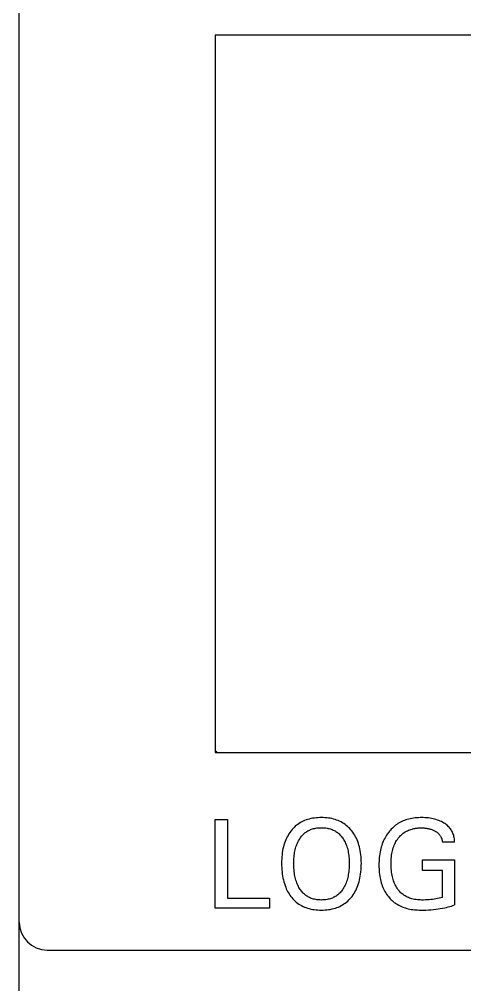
# Model space of a CAD drawing. Extents: x 0 to 420, y 0 to 297.
# Drawn here: x 136.8 to 152.82, y 184.93 to 219.65 of the extents above; entities that cross this region are included whole.
import ezdxf

# ---------------------------------------------------------------- set-up
doc = ezdxf.new("R2010")
doc.units = 0
doc.header["$LTSCALE"] = 23.1
doc.layers.add('10000_FRONT', color=7, linetype='CONTINUOUS')

msp = doc.modelspace()

# ---------------------------------------------------------------- linework, layer by layer
at = {"layer": '10000_FRONT', "color": 7, "linetype": 'CONTINUOUS'}
for p, q in [((136.798, 164.673), (136.798, 252.673)), ((143.848, 219.073), (143.848, 193.273)), ((176.848, 219.073), (143.848, 219.073)), ((143.848, 193.273), (176.848, 193.273)), ((143.898, 193.323), (143.877, 193.302)), ((143.848, 187.673), (143.848, 190.873)), ((143.848, 190.873), (144.285, 190.873)), ((144.285, 190.873), (144.285, 188.036)), ((146.725, 190.623), (146.684, 190.585)), ((146.768, 190.659), (146.725, 190.623)), ((146.813, 190.693), (146.768, 190.659)), ((146.859, 190.724), (146.813, 190.693)), ((146.908, 190.754), (146.859, 190.724)), ((146.958, 190.782), (146.908, 190.754)), ((147.009, 190.807), (146.958, 190.782)), ((147.061, 190.829), (147.009, 190.807)), ((147.115, 190.85), (147.061, 190.829)), ((147.169, 190.868), (147.115, 190.85)), ((147.223, 190.883), (147.169, 190.868)), ((147.285, 190.898), (147.223, 190.883)), ((147.348, 190.91), (147.285, 190.898)), ((147.411, 190.92), (147.348, 190.91)), ((147.474, 190.927), (147.411, 190.92)), ((147.537, 190.932), (147.474, 190.927)), ((147.601, 190.935), (147.537, 190.932)), ((147.664, 190.936), (147.601, 190.935)), ((147.728, 190.935), (147.664, 190.936)), ((147.791, 190.932), (147.728, 190.935)), ((147.854, 190.927), (147.791, 190.932)), ((147.917, 190.92), (147.854, 190.927)), ((147.98, 190.91), (147.917, 190.92)), ((148.042, 190.898), (147.98, 190.91)), ((148.103, 190.883), (148.042, 190.898)), ((148.158, 190.867), (148.103, 190.883)), ((148.212, 190.849), (148.158, 190.867)), ((148.265, 190.829), (148.212, 190.849)), ((148.317, 190.806), (148.265, 190.829)), ((148.369, 190.781), (148.317, 190.806)), ((148.418, 190.753), (148.369, 190.781)), ((148.467, 190.723), (148.418, 190.753)), ((148.513, 190.692), (148.467, 190.723)), ((148.558, 190.657), (148.513, 190.692)), ((148.601, 190.621), (148.558, 190.657)), ((148.642, 190.583), (148.601, 190.621)), ((150.292, 190.628), (150.253, 190.595)), ((150.333, 190.66), (150.292, 190.628)), ((150.374, 190.69), (150.333, 190.66)), ((150.417, 190.718), (150.374, 190.69)), ((150.463, 190.745), (150.417, 190.718)), ((150.509, 190.771), (150.463, 190.745)), ((150.556, 190.794), (150.509, 190.771)), ((150.604, 190.815), (150.556, 190.794)), ((150.653, 190.834), (150.604, 190.815)), ((150.703, 190.852), (150.653, 190.834)), ((150.753, 190.868), (150.703, 190.852)), ((150.804, 190.882), (150.753, 190.868)), ((150.861, 190.895), (150.804, 190.882)), ((150.918, 190.907), (150.861, 190.895)), ((150.976, 190.916), (150.918, 190.907)), ((151.034, 190.924), (150.976, 190.916)), ((151.092, 190.929), (151.034, 190.924)), ((151.151, 190.933), (151.092, 190.929)), ((151.21, 190.935), (151.151, 190.933)), ((151.268, 190.936), (151.21, 190.935)), ((151.329, 190.935), (151.268, 190.936)), ((151.39, 190.933), (151.329, 190.935)), ((151.45, 190.929), (151.39, 190.933)), ((151.511, 190.923), (151.45, 190.929)), ((151.571, 190.914), (151.511, 190.923)), ((151.625, 190.905), (151.571, 190.914)), ((151.679, 190.894), (151.625, 190.905)), ((151.732, 190.881), (151.679, 190.894)), ((151.785, 190.866), (151.732, 190.881)), ((151.838, 190.849), (151.785, 190.866)), ((151.886, 190.832), (151.838, 190.849)), ((151.933, 190.812), (151.886, 190.832)), ((151.979, 190.791), (151.933, 190.812)), ((152.024, 190.767), (151.979, 190.791)), ((152.069, 190.741), (152.024, 190.767)), ((152.102, 190.72), (152.069, 190.741)), ((152.135, 190.697), (152.102, 190.72)), ((152.167, 190.672), (152.135, 190.697)), ((152.198, 190.647), (152.167, 190.672)), ((152.227, 190.62), (152.198, 190.647)), ((146.462, 190.298), (146.433, 190.246)), ((146.493, 190.349), (146.462, 190.298)), ((146.526, 190.398), (146.493, 190.349)), ((146.561, 190.446), (146.526, 190.398)), ((146.571, 190.46), (146.561, 190.446)), ((146.607, 190.503), (146.571, 190.46)), ((146.645, 190.545), (146.607, 190.503)), ((146.684, 190.585), (146.645, 190.545)), ((146.951, 190.265), (146.975, 190.294)), ((146.975, 190.294), (147.001, 190.321)), ((147.001, 190.321), (147.028, 190.347)), ((147.028, 190.347), (147.056, 190.372)), ((147.056, 190.372), (147.085, 190.396)), ((147.085, 190.396), (147.114, 190.418)), ((147.114, 190.418), (147.145, 190.438)), ((147.145, 190.438), (147.177, 190.457)), ((147.177, 190.457), (147.209, 190.474)), ((147.209, 190.474), (147.242, 190.49)), ((147.242, 190.49), (147.276, 190.504)), ((147.276, 190.504), (147.31, 190.517)), ((147.31, 190.517), (147.345, 190.529)), ((147.345, 190.529), (147.384, 190.54)), ((147.384, 190.54), (147.423, 190.549)), ((147.423, 190.549), (147.463, 190.557)), ((147.463, 190.557), (147.503, 190.563)), ((147.503, 190.563), (147.543, 190.568)), ((147.543, 190.568), (147.583, 190.571)), ((147.583, 190.571), (147.624, 190.573)), ((147.624, 190.573), (147.664, 190.573)), ((147.664, 190.573), (147.705, 190.573)), ((147.705, 190.573), (147.746, 190.571)), ((147.746, 190.571), (147.786, 190.568)), ((147.786, 190.568), (147.827, 190.563)), ((147.827, 190.563), (147.867, 190.557)), ((147.867, 190.557), (147.907, 190.549)), ((147.907, 190.549), (147.946, 190.54)), ((147.946, 190.54), (147.985, 190.529)), ((147.985, 190.529), (148.02, 190.517)), ((148.02, 190.517), (148.055, 190.504)), ((148.055, 190.504), (148.088, 190.49)), ((148.088, 190.49), (148.122, 190.474)), ((148.122, 190.474), (148.154, 190.457)), ((148.154, 190.457), (148.186, 190.438)), ((148.186, 190.438), (148.216, 190.418)), ((148.216, 190.418), (148.246, 190.396)), ((148.246, 190.396), (148.275, 190.372)), ((148.275, 190.372), (148.303, 190.347)), ((148.303, 190.347), (148.33, 190.321)), ((148.33, 190.321), (148.356, 190.294)), ((148.356, 190.294), (148.38, 190.265)), ((148.682, 190.543), (148.642, 190.583)), ((148.719, 190.501), (148.682, 190.543)), ((148.755, 190.458), (148.719, 190.501)), ((148.793, 190.408), (148.755, 190.458)), ((148.829, 190.356), (148.793, 190.408)), ((148.862, 190.303), (148.829, 190.356)), ((148.892, 190.248), (148.862, 190.303)), ((150.008, 190.309), (149.979, 190.26)), ((150.04, 190.356), (150.008, 190.309)), ((150.074, 190.402), (150.04, 190.356)), ((150.109, 190.446), (150.074, 190.402)), ((150.143, 190.485), (150.109, 190.446)), ((150.178, 190.523), (150.143, 190.485)), ((150.215, 190.56), (150.178, 190.523)), ((150.253, 190.595), (150.215, 190.56)), ((150.48, 190.259), (150.51, 190.29)), ((150.51, 190.29), (150.542, 190.32)), ((150.542, 190.32), (150.575, 190.349)), ((150.575, 190.349), (150.609, 190.375)), ((150.609, 190.375), (150.644, 190.4)), ((150.644, 190.4), (150.682, 190.424)), ((150.682, 190.424), (150.72, 190.445)), ((150.72, 190.445), (150.76, 190.465)), ((150.76, 190.465), (150.8, 190.483)), ((150.8, 190.483), (150.841, 190.498)), ((150.841, 190.498), (150.883, 190.513)), ((150.883, 190.513), (150.925, 190.525)), ((150.925, 190.525), (150.956, 190.533)), ((150.956, 190.533), (150.987, 190.54)), ((150.987, 190.54), (151.018, 190.546)), ((151.018, 190.546), (151.049, 190.551)), ((151.049, 190.551), (151.08, 190.555)), ((151.08, 190.555), (151.111, 190.559)), ((151.111, 190.559), (151.142, 190.562)), ((151.142, 190.562), (151.174, 190.564)), ((151.174, 190.564), (151.205, 190.566)), ((151.205, 190.566), (151.237, 190.566)), ((151.237, 190.566), (151.268, 190.567)), ((151.268, 190.567), (151.298, 190.566)), ((151.298, 190.566), (151.328, 190.565)), ((151.328, 190.565), (151.357, 190.563)), ((151.357, 190.563), (151.387, 190.561)), ((151.387, 190.561), (151.416, 190.558)), ((151.416, 190.558), (151.446, 190.554)), ((151.446, 190.554), (151.473, 190.549)), ((151.473, 190.549), (151.5, 190.544)), ((151.5, 190.544), (151.527, 190.538)), ((151.527, 190.538), (151.554, 190.531)), ((151.554, 190.531), (151.581, 190.523)), ((151.581, 190.523), (151.607, 190.515)), ((151.607, 190.515), (151.632, 190.506)), ((151.632, 190.506), (151.656, 190.497)), ((151.656, 190.497), (151.681, 190.486)), ((151.681, 190.486), (151.704, 190.475)), ((151.704, 190.475), (151.728, 190.464)), ((151.728, 190.464), (151.751, 190.451)), ((151.751, 190.451), (151.768, 190.441)), ((151.768, 190.441), (151.784, 190.431)), ((151.784, 190.431), (151.8, 190.42)), ((151.8, 190.42), (151.816, 190.409)), ((151.816, 190.409), (151.831, 190.397)), ((151.831, 190.397), (151.846, 190.385)), ((151.846, 190.385), (151.861, 190.372)), ((151.861, 190.372), (151.875, 190.359)), ((151.875, 190.359), (151.888, 190.346)), ((151.888, 190.346), (151.902, 190.331)), ((151.902, 190.331), (151.914, 190.316)), ((151.914, 190.316), (151.926, 190.3)), ((151.926, 190.3), (151.938, 190.283)), ((151.938, 190.283), (151.948, 190.267)), ((152.255, 190.591), (152.227, 190.62)), ((152.282, 190.561), (152.255, 190.591)), ((152.305, 190.532), (152.282, 190.561)), ((152.326, 190.501), (152.305, 190.532)), ((152.346, 190.469), (152.326, 190.501)), ((152.365, 190.436), (152.346, 190.469)), ((152.381, 190.403), (152.365, 190.436)), ((152.396, 190.368), (152.381, 190.403)), ((152.409, 190.333), (152.396, 190.368)), ((152.422, 190.295), (152.409, 190.333)), ((152.432, 190.256), (152.422, 190.295)), ((146.315, 189.947), (146.297, 189.882)), ((146.335, 190.012), (146.315, 189.947)), ((146.357, 190.076), (146.335, 190.012)), ((146.382, 190.139), (146.357, 190.076)), ((146.407, 190.193), (146.382, 190.139)), ((146.433, 190.246), (146.407, 190.193)), ((146.749, 189.879), (146.765, 189.927)), ((146.765, 189.927), (146.781, 189.97)), ((146.781, 189.97), (146.798, 190.013)), ((146.798, 190.013), (146.817, 190.054)), ((146.817, 190.054), (146.838, 190.095)), ((146.838, 190.095), (146.86, 190.135)), ((146.86, 190.135), (146.884, 190.174)), ((146.884, 190.174), (146.905, 190.205)), ((146.905, 190.205), (146.927, 190.236)), ((146.927, 190.236), (146.951, 190.265)), ((148.38, 190.265), (148.404, 190.236)), ((148.404, 190.236), (148.426, 190.205)), ((148.426, 190.205), (148.447, 190.174)), ((148.447, 190.174), (148.454, 190.164)), ((148.454, 190.164), (148.476, 190.126)), ((148.476, 190.126), (148.497, 190.088)), ((148.497, 190.088), (148.517, 190.049)), ((148.517, 190.049), (148.535, 190.009)), ((148.535, 190.009), (148.551, 189.968)), ((148.551, 189.968), (148.567, 189.927)), ((148.567, 189.927), (148.583, 189.879)), ((148.921, 190.193), (148.892, 190.248)), ((148.947, 190.136), (148.921, 190.193)), ((148.972, 190.073), (148.947, 190.136)), ((148.995, 190.009), (148.972, 190.073)), ((149.015, 189.945), (148.995, 190.009)), ((149.033, 189.879), (149.015, 189.945)), ((149.835, 189.938), (149.817, 189.88)), ((149.854, 189.996), (149.835, 189.938)), ((149.876, 190.053), (149.854, 189.996)), ((149.9, 190.109), (149.876, 190.053)), ((149.924, 190.16), (149.9, 190.109)), ((149.951, 190.211), (149.924, 190.16)), ((149.979, 190.26), (149.951, 190.211)), ((150.265, 189.894), (150.283, 189.943)), ((150.283, 189.943), (150.302, 189.987)), ((150.302, 189.987), (150.323, 190.03)), ((150.323, 190.03), (150.346, 190.072)), ((150.346, 190.072), (150.37, 190.113)), ((150.37, 190.113), (150.396, 190.154)), ((150.396, 190.154), (150.424, 190.192)), ((150.424, 190.192), (150.452, 190.226)), ((150.452, 190.226), (150.48, 190.259)), ((151.948, 190.267), (151.958, 190.25)), ((151.958, 190.25), (151.968, 190.232)), ((151.968, 190.232), (151.976, 190.214)), ((151.976, 190.214), (151.983, 190.197)), ((151.983, 190.197), (151.989, 190.18)), ((151.989, 190.18), (151.995, 190.163)), ((151.995, 190.163), (152, 190.146)), ((152, 190.146), (152.005, 190.128)), ((152.005, 190.128), (152.008, 190.11)), ((152.008, 190.11), (152.011, 190.092)), ((152.011, 190.092), (152.013, 190.074)), ((152.013, 190.074), (152.014, 190.056)), ((152.452, 190.056), (152.014, 190.056)), ((152.44, 190.216), (152.432, 190.256)), ((152.446, 190.176), (152.44, 190.216)), ((152.45, 190.136), (152.446, 190.176)), ((152.452, 190.096), (152.45, 190.136)), ((152.452, 190.056), (152.452, 190.096)), ((146.247, 189.598), (146.24, 189.522)), ((146.257, 189.674), (146.247, 189.598)), ((146.269, 189.749), (146.257, 189.674)), ((146.282, 189.816), (146.269, 189.749)), ((146.297, 189.882), (146.282, 189.816)), ((146.685, 189.575), (146.693, 189.632)), ((146.693, 189.632), (146.701, 189.682)), ((146.701, 189.682), (146.711, 189.732)), ((146.711, 189.732), (146.722, 189.781)), ((146.722, 189.781), (146.734, 189.831)), ((146.734, 189.831), (146.749, 189.879)), ((148.583, 189.879), (148.597, 189.831)), ((148.597, 189.831), (148.61, 189.781)), ((148.61, 189.781), (148.621, 189.732)), ((148.621, 189.732), (148.63, 189.682)), ((148.63, 189.682), (148.638, 189.632)), ((148.638, 189.632), (148.646, 189.575)), ((149.049, 189.813), (149.033, 189.879)), ((149.062, 189.747), (149.049, 189.813)), ((149.074, 189.672), (149.062, 189.747)), ((149.084, 189.596), (149.074, 189.672)), ((149.091, 189.52), (149.084, 189.596)), ((149.763, 189.634), (149.753, 189.566)), ((149.775, 189.701), (149.763, 189.634)), ((149.787, 189.761), (149.775, 189.701)), ((149.801, 189.821), (149.787, 189.761)), ((149.817, 189.88), (149.801, 189.821)), ((150.182, 189.522), (150.19, 189.581)), ((150.19, 189.581), (150.199, 189.64)), ((150.199, 189.64), (150.208, 189.692)), ((150.208, 189.692), (150.22, 189.743)), ((150.22, 189.743), (150.233, 189.794)), ((150.233, 189.794), (150.248, 189.844)), ((150.248, 189.844), (150.265, 189.894)), ((146.232, 189.369), (146.231, 189.292)), ((146.231, 189.292), (146.232, 189.214)), ((146.235, 189.445), (146.232, 189.369)), ((146.24, 189.522), (146.235, 189.445)), ((146.669, 189.345), (146.671, 189.403)), ((146.669, 189.287), (146.669, 189.345)), ((146.669, 189.229), (146.669, 189.287)), ((146.671, 189.403), (146.674, 189.46)), ((146.674, 189.46), (146.679, 189.518)), ((146.679, 189.518), (146.685, 189.575)), ((148.646, 189.575), (148.652, 189.518)), ((148.652, 189.518), (148.657, 189.46)), ((148.657, 189.46), (148.66, 189.403)), ((148.66, 189.403), (148.662, 189.345)), ((148.662, 189.345), (148.662, 189.287)), ((148.662, 189.287), (148.662, 189.229)), ((149.096, 189.444), (149.091, 189.52)), ((149.099, 189.368), (149.096, 189.444)), ((149.1, 189.292), (149.099, 189.368)), ((149.099, 189.214), (149.1, 189.292)), ((149.736, 189.361), (149.733, 189.293)), ((149.733, 189.293), (149.733, 189.224)), ((149.74, 189.43), (149.736, 189.361)), ((149.746, 189.498), (149.74, 189.43)), ((149.753, 189.566), (149.746, 189.498)), ((150.17, 189.283), (150.171, 189.343)), ((150.171, 189.221), (150.17, 189.283)), ((150.171, 189.343), (150.173, 189.402)), ((150.173, 189.402), (150.177, 189.462)), ((150.177, 189.462), (150.182, 189.522)), ((151.298, 189.036), (151.298, 189.417)), ((151.298, 189.417), (152.452, 189.417)), ((152.452, 189.417), (152.452, 187.797)), ((146.232, 189.214), (146.235, 189.136)), ((146.235, 189.136), (146.24, 189.059)), ((146.24, 189.059), (146.247, 188.981)), ((146.247, 188.981), (146.256, 188.904)), ((146.256, 188.904), (146.268, 188.827)), ((146.671, 189.17), (146.669, 189.229)), ((146.674, 189.112), (146.671, 189.17)), ((146.679, 189.053), (146.674, 189.112)), ((146.685, 188.995), (146.679, 189.053)), ((146.692, 188.937), (146.685, 188.995)), ((146.7, 188.886), (146.692, 188.937)), ((146.71, 188.835), (146.7, 188.886)), ((148.631, 188.885), (148.622, 188.834)), ((148.639, 188.936), (148.631, 188.885)), ((148.646, 188.994), (148.639, 188.936)), ((148.652, 189.053), (148.646, 188.994)), ((148.657, 189.111), (148.652, 189.053)), ((148.66, 189.17), (148.657, 189.111)), ((148.662, 189.229), (148.66, 189.17)), ((149.063, 188.827), (149.075, 188.904)), ((149.075, 188.904), (149.084, 188.981)), ((149.084, 188.981), (149.091, 189.059)), ((149.091, 189.059), (149.096, 189.136)), ((149.096, 189.136), (149.099, 189.214)), ((149.733, 189.224), (149.734, 189.158)), ((149.734, 189.158), (149.736, 189.091)), ((149.736, 189.091), (149.74, 189.025)), ((149.74, 189.025), (149.746, 188.959)), ((149.746, 188.959), (149.753, 188.893)), ((149.753, 188.893), (149.763, 188.828)), ((150.173, 189.16), (150.171, 189.221)), ((150.177, 189.099), (150.173, 189.16)), ((150.182, 189.038), (150.177, 189.099)), ((150.189, 188.977), (150.182, 189.038)), ((150.198, 188.916), (150.189, 188.977)), ((150.207, 188.863), (150.198, 188.916)), ((152.014, 189.036), (151.298, 189.036)), ((152.014, 188.067), (152.014, 189.036)), ((146.268, 188.827), (146.281, 188.759)), ((146.281, 188.759), (146.296, 188.692)), ((146.296, 188.692), (146.313, 188.626)), ((146.313, 188.626), (146.333, 188.56)), ((146.333, 188.56), (146.355, 188.494)), ((146.721, 188.785), (146.71, 188.835)), ((146.733, 188.735), (146.721, 188.785)), ((146.747, 188.685), (146.733, 188.735)), ((146.763, 188.636), (146.747, 188.685)), ((146.778, 188.593), (146.763, 188.636)), ((146.795, 188.55), (146.778, 188.593)), ((146.814, 188.507), (146.795, 188.55)), ((148.536, 188.549), (148.517, 188.507)), ((148.553, 188.592), (148.536, 188.549)), ((148.569, 188.635), (148.553, 188.592)), ((148.584, 188.684), (148.569, 188.635)), ((148.598, 188.734), (148.584, 188.684)), ((148.611, 188.784), (148.598, 188.734)), ((148.622, 188.834), (148.611, 188.784)), ((148.976, 188.495), (148.998, 188.56)), ((148.998, 188.56), (149.018, 188.626)), ((149.018, 188.626), (149.035, 188.693)), ((149.035, 188.693), (149.05, 188.76)), ((149.05, 188.76), (149.063, 188.827)), ((149.763, 188.828), (149.774, 188.762)), ((149.774, 188.762), (149.786, 188.705)), ((149.786, 188.705), (149.8, 188.648)), ((149.8, 188.648), (149.816, 188.591)), ((149.816, 188.591), (149.834, 188.535)), ((150.218, 188.811), (150.207, 188.863)), ((150.23, 188.759), (150.218, 188.811)), ((150.245, 188.708), (150.23, 188.759)), ((150.261, 188.657), (150.245, 188.708)), ((150.279, 188.607), (150.261, 188.657)), ((150.298, 188.562), (150.279, 188.607)), ((150.317, 188.519), (150.298, 188.562)), ((146.355, 188.494), (146.379, 188.43)), ((146.379, 188.43), (146.401, 188.38)), ((146.401, 188.38), (146.424, 188.331)), ((146.424, 188.331), (146.448, 188.283)), ((146.448, 188.283), (146.475, 188.236)), ((146.475, 188.236), (146.503, 188.19)), ((146.503, 188.19), (146.533, 188.145)), ((146.834, 188.466), (146.814, 188.507)), ((146.856, 188.425), (146.834, 188.466)), ((146.88, 188.385), (146.856, 188.425)), ((146.901, 188.353), (146.88, 188.385)), ((146.923, 188.321), (146.901, 188.353)), ((146.946, 188.291), (146.923, 188.321)), ((146.97, 188.261), (146.946, 188.291)), ((146.996, 188.233), (146.97, 188.261)), ((147.023, 188.206), (146.996, 188.233)), ((147.051, 188.18), (147.023, 188.206)), ((148.308, 188.206), (148.28, 188.18)), ((148.335, 188.233), (148.308, 188.206)), ((148.361, 188.261), (148.335, 188.233)), ((148.385, 188.291), (148.361, 188.261)), ((148.408, 188.321), (148.385, 188.291)), ((148.431, 188.353), (148.408, 188.321)), ((148.451, 188.385), (148.431, 188.353)), ((148.475, 188.425), (148.451, 188.385)), ((148.497, 188.465), (148.475, 188.425)), ((148.517, 188.507), (148.497, 188.465)), ((148.801, 188.155), (148.836, 188.207)), ((148.836, 188.207), (148.868, 188.261)), ((148.868, 188.261), (148.898, 188.317)), ((148.898, 188.317), (148.926, 188.373)), ((148.926, 188.373), (148.951, 188.431)), ((148.951, 188.431), (148.976, 188.495)), ((149.834, 188.535), (149.854, 188.48)), ((149.854, 188.48), (149.875, 188.426)), ((149.875, 188.426), (149.899, 188.372)), ((149.899, 188.372), (149.923, 188.323)), ((149.923, 188.323), (149.949, 188.275)), ((149.949, 188.275), (149.977, 188.229)), ((149.977, 188.229), (150.007, 188.183)), ((150.339, 188.476), (150.317, 188.519)), ((150.363, 188.435), (150.339, 188.476)), ((150.388, 188.395), (150.363, 188.435)), ((150.415, 188.355), (150.388, 188.395)), ((150.442, 188.321), (150.415, 188.355)), ((150.47, 188.287), (150.442, 188.321)), ((150.5, 188.255), (150.47, 188.287)), ((150.532, 188.224), (150.5, 188.255)), ((150.564, 188.195), (150.532, 188.224)), ((150.599, 188.168), (150.564, 188.195)), ((144.285, 188.036), (145.796, 188.036)), ((145.796, 188.036), (145.796, 187.673)), ((146.533, 188.145), (146.565, 188.101)), ((146.565, 188.101), (146.6, 188.057)), ((146.6, 188.057), (146.637, 188.014)), ((146.637, 188.014), (146.677, 187.973)), ((146.677, 187.973), (146.718, 187.933)), ((146.718, 187.933), (146.761, 187.896)), ((146.761, 187.896), (146.806, 187.861)), ((146.806, 187.861), (146.852, 187.828)), ((147.08, 188.155), (147.051, 188.18)), ((147.109, 188.133), (147.08, 188.155)), ((147.14, 188.112), (147.109, 188.133)), ((147.172, 188.093), (147.14, 188.112)), ((147.204, 188.075), (147.172, 188.093)), ((147.238, 188.058), (147.204, 188.075)), ((147.272, 188.043), (147.238, 188.058)), ((147.306, 188.03), (147.272, 188.043)), ((147.341, 188.018), (147.306, 188.03)), ((147.381, 188.006), (147.341, 188.018)), ((147.42, 187.997), (147.381, 188.006)), ((147.461, 187.989), (147.42, 187.997)), ((147.501, 187.983), (147.461, 187.989)), ((147.542, 187.978), (147.501, 187.983)), ((147.582, 187.975), (147.542, 187.978)), ((147.623, 187.973), (147.582, 187.975)), ((147.664, 187.972), (147.623, 187.973)), ((147.706, 187.973), (147.664, 187.972)), ((147.747, 187.975), (147.706, 187.973)), ((147.787, 187.978), (147.747, 187.975)), ((147.828, 187.983), (147.787, 187.978)), ((147.869, 187.989), (147.828, 187.983)), ((147.909, 187.997), (147.869, 187.989)), ((147.948, 188.006), (147.909, 187.997)), ((147.988, 188.018), (147.948, 188.006)), ((148.023, 188.03), (147.988, 188.018)), ((148.058, 188.043), (148.023, 188.03)), ((148.092, 188.058), (148.058, 188.043)), ((148.125, 188.075), (148.092, 188.058)), ((148.158, 188.093), (148.125, 188.075)), ((148.19, 188.112), (148.158, 188.093)), ((148.22, 188.133), (148.19, 188.112)), ((148.25, 188.155), (148.22, 188.133)), ((148.28, 188.18), (148.25, 188.155)), ((148.476, 187.829), (148.522, 187.862)), ((148.522, 187.862), (148.567, 187.897)), ((148.567, 187.897), (148.61, 187.935)), ((148.61, 187.935), (148.652, 187.974)), ((148.652, 187.974), (148.691, 188.016)), ((148.691, 188.016), (148.729, 188.059)), ((148.729, 188.059), (148.764, 188.104)), ((148.764, 188.104), (148.801, 188.155)), ((150.007, 188.183), (150.038, 188.138)), ((150.038, 188.138), (150.072, 188.095)), ((150.072, 188.095), (150.107, 188.054)), ((150.107, 188.054), (150.14, 188.018)), ((150.14, 188.018), (150.174, 187.983)), ((150.174, 187.983), (150.21, 187.95)), ((150.21, 187.95), (150.247, 187.918)), ((150.247, 187.918), (150.285, 187.888)), ((150.285, 187.888), (150.325, 187.859)), ((150.325, 187.859), (150.365, 187.832)), ((150.634, 188.142), (150.599, 188.168)), ((150.672, 188.118), (150.634, 188.142)), ((150.711, 188.096), (150.672, 188.118)), ((150.751, 188.076), (150.711, 188.096)), ((150.791, 188.058), (150.751, 188.076)), ((150.833, 188.041), (150.791, 188.058)), ((150.875, 188.027), (150.833, 188.041)), ((150.918, 188.015), (150.875, 188.027)), ((150.967, 188.003), (150.918, 188.015)), ((151.017, 187.993), (150.967, 188.003)), ((151.067, 187.986), (151.017, 187.993)), ((151.117, 187.98), (151.067, 187.986)), ((151.167, 187.976), (151.117, 187.98)), ((151.218, 187.973), (151.167, 187.976)), ((151.268, 187.972), (151.218, 187.973)), ((151.335, 187.972), (151.268, 187.972)), ((151.402, 187.974), (151.335, 187.972)), ((151.469, 187.978), (151.402, 187.974)), ((151.536, 187.983), (151.469, 187.978)), ((151.598, 187.989), (151.536, 187.983)), ((151.66, 187.996), (151.598, 187.989)), ((151.722, 188.004), (151.66, 187.996)), ((151.784, 188.014), (151.722, 188.004)), ((151.842, 188.025), (151.784, 188.014)), ((151.9, 188.038), (151.842, 188.025)), ((151.957, 188.052), (151.9, 188.038)), ((152.014, 188.067), (151.957, 188.052)), ((145.796, 187.673), (143.848, 187.673)), ((146.852, 187.828), (146.901, 187.797)), ((146.901, 187.797), (146.951, 187.769)), ((146.951, 187.769), (147.002, 187.743)), ((147.002, 187.743), (147.055, 187.72)), ((147.055, 187.72), (147.109, 187.699)), ((147.109, 187.699), (147.163, 187.68)), ((147.163, 187.68), (147.219, 187.664)), ((147.219, 187.664), (147.281, 187.648)), ((147.281, 187.648), (147.344, 187.636)), ((147.344, 187.636), (147.408, 187.626)), ((147.408, 187.626), (147.472, 187.618)), ((147.472, 187.618), (147.536, 187.613)), ((147.536, 187.613), (147.6, 187.61)), ((147.6, 187.61), (147.664, 187.609)), ((147.664, 187.609), (147.729, 187.61)), ((147.729, 187.61), (147.793, 187.613)), ((147.793, 187.613), (147.857, 187.618)), ((147.857, 187.618), (147.921, 187.626)), ((147.921, 187.626), (147.984, 187.636)), ((147.984, 187.636), (148.047, 187.649)), ((148.047, 187.649), (148.109, 187.664)), ((148.109, 187.664), (148.165, 187.68)), ((148.165, 187.68), (148.219, 187.699)), ((148.219, 187.699), (148.273, 187.72)), ((148.273, 187.72), (148.326, 187.744)), ((148.326, 187.744), (148.377, 187.77)), ((148.377, 187.77), (148.427, 187.798)), ((148.427, 187.798), (148.476, 187.829)), ((150.365, 187.832), (150.407, 187.807)), ((150.407, 187.807), (150.451, 187.782)), ((150.451, 187.782), (150.496, 187.759)), ((150.496, 187.759), (150.543, 187.738)), ((150.543, 187.738), (150.59, 187.719)), ((150.59, 187.719), (150.637, 187.701)), ((150.637, 187.701), (150.685, 187.685)), ((150.685, 187.685), (150.734, 187.671)), ((150.734, 187.671), (150.783, 187.659)), ((150.783, 187.659), (150.839, 187.647)), ((150.839, 187.647), (150.895, 187.636)), ((150.895, 187.636), (150.952, 187.628)), ((150.952, 187.628), (151.008, 187.622)), ((151.008, 187.622), (151.065, 187.617)), ((151.065, 187.617), (151.122, 187.613)), ((151.122, 187.613), (151.179, 187.611)), ((151.179, 187.611), (151.236, 187.609)), ((151.236, 187.609), (151.329, 187.609)), ((151.329, 187.609), (151.421, 187.611)), ((151.421, 187.611), (151.513, 187.615)), ((151.513, 187.615), (151.604, 187.622)), ((151.604, 187.622), (151.696, 187.63)), ((151.696, 187.63), (151.778, 187.639)), ((151.778, 187.639), (151.859, 187.65)), ((151.859, 187.65), (151.94, 187.662)), ((151.94, 187.662), (152.021, 187.676)), ((152.021, 187.676), (152.101, 187.693)), ((152.101, 187.693), (152.161, 187.707)), ((152.161, 187.707), (152.22, 187.722)), ((152.22, 187.722), (152.278, 187.738)), ((152.278, 187.738), (152.337, 187.756)), ((152.337, 187.756), (152.395, 187.776)), ((152.395, 187.776), (152.452, 187.797)), ((137.798, 186.173), (207.298, 186.173))]:
    msp.add_line(p, q, dxfattribs=at)
msp.add_arc((137.798, 187.173), 1, 180, 270, dxfattribs=at)

doc.saveas('drawing.dxf')
